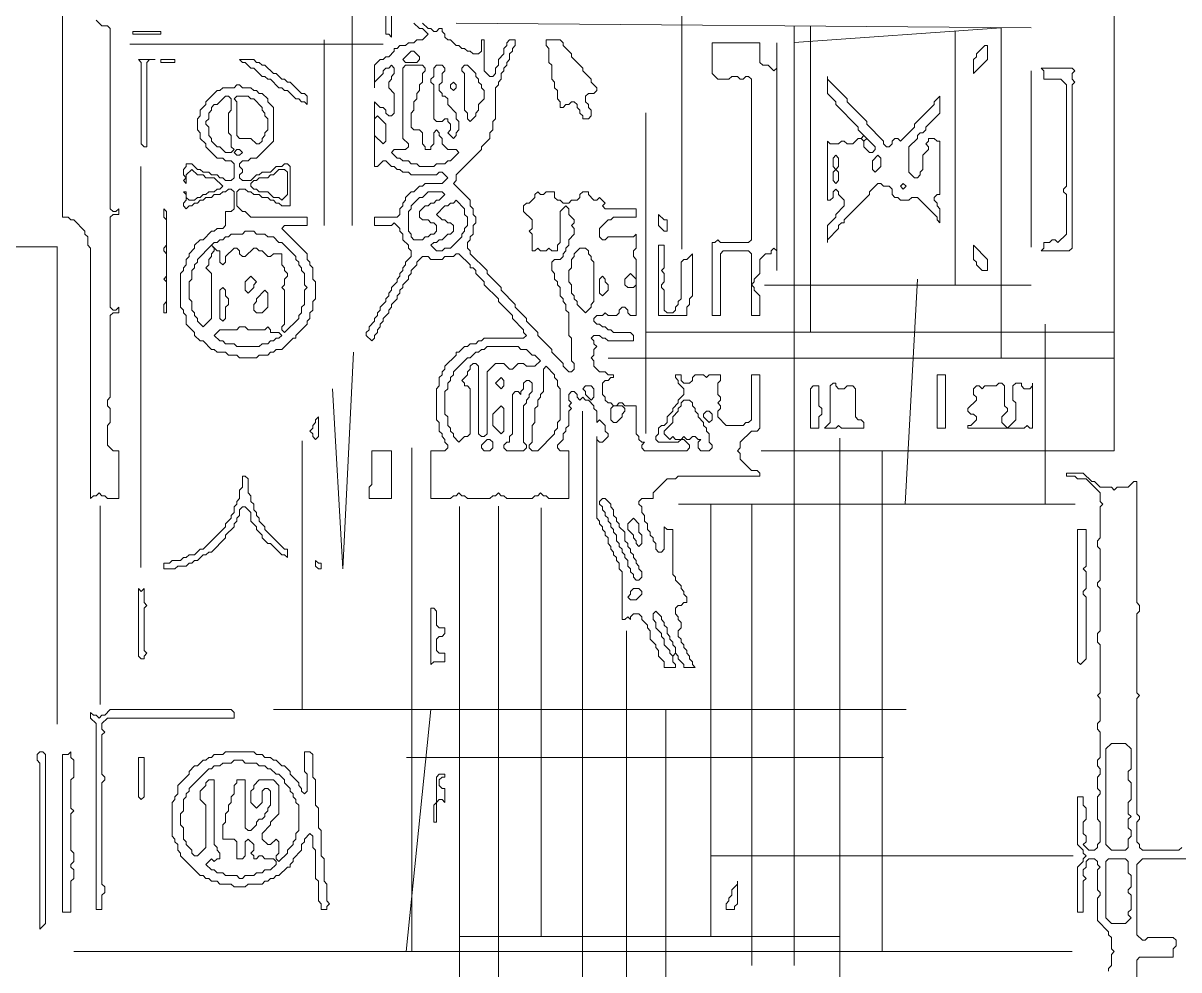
# Model space of a CAD drawing. Header units: millimetres. Extents: x 4 to 412, y 4 to 290.
# Drawn here: x 279.54 to 315.53, y 154.61 to 184.08 of the extents above; entities that cross this region are included whole.
import ezdxf

# ---------------------------------------------------------------- set-up
doc = ezdxf.new("R2010")
doc.units = ezdxf.units.MM
for name, color, linetype, lineweight in [('TRACE_CURVE', 6, 'Continuous', 0), ('TRACE_STRAIGHT', 5, 'Continuous', 0), ('TRACE_TEXT_SYMBOL', 6, 'Continuous', 0)]:
    doc.layers.add(name, color=color, linetype=linetype, lineweight=lineweight)

msp = doc.modelspace()

# ---------------------------------------------------------------- linework, layer by layer
at = {"layer": 'TRACE_CURVE', "color": 6}
for points in [[(280.763, 186.446), (280.763, 178.039), (280.938, 178.039), (281.026, 177.951), (281.114, 177.951), (281.464, 177.601), (281.464, 177.513), (281.551, 177.426), (281.551, 177.163)], [(290.834, 184.607), (290.834, 183.731), (290.922, 183.731), (291.009, 183.643), (291.009, 184.344)], [(281.551, 177.163), (281.639, 177.075), (281.639, 169.281), (281.727, 169.369), (281.814, 169.369), (281.902, 169.456), (281.989, 169.369), (282.077, 169.369), (282.164, 169.281), (282.515, 169.281), (282.515, 170.77), (282.34, 170.77), (282.164, 170.945), (282.164, 171.558), (282.252, 171.646), (282.252, 172.084), (282.164, 172.171), (282.164, 172.346), (282.252, 172.434), (282.252, 174.973), (282.34, 175.061), (282.515, 175.061), (282.515, 175.236), (282.427, 175.149), (282.34, 175.149), (282.252, 175.236), (282.252, 178.039), (282.34, 178.126), (282.515, 178.126), (282.515, 178.301), (282.427, 178.214), (282.34, 178.214), (282.252, 178.301), (282.252, 183.906), (282.164, 183.994), (281.989, 183.994), (281.814, 184.169)], [(291.71, 184.081), (291.885, 183.906), (291.973, 183.906), (292.148, 183.731), (291.973, 183.556), (291.798, 183.556), (291.71, 183.468), (291.535, 183.468), (291.447, 183.381), (291.272, 183.381), (291.185, 183.293), (291.097, 183.293), (291.097, 183.205), (290.922, 183.03), (290.834, 183.03), (290.747, 182.943), (290.659, 182.943), (290.484, 182.768), (290.484, 182.067), (290.484, 182.242), (290.747, 182.505), (290.747, 182.592), (290.834, 182.68), (290.922, 182.68), (291.009, 182.768), (291.097, 182.68), (291.097, 182.505), (291.009, 182.417), (291.009, 182.33)], [(293.549, 178.301), (293.462, 178.389), (293.462, 178.564), (292.936, 179.089), (293.024, 179.177), (293.024, 179.352), (293.812, 180.14), (293.812, 180.228), (294.075, 180.491), (294.075, 180.666), (294.162, 180.753), (294.162, 181.016), (294.25, 181.104), (294.25, 182.067), (294.337, 182.155), (294.337, 182.242), (294.425, 182.33), (294.425, 182.505), (294.512, 182.592), (294.512, 182.68), (294.6, 182.768), (294.6, 182.855), (294.688, 182.943), (294.688, 183.118), (294.775, 183.205), (294.775, 183.293), (294.863, 183.381), (294.863, 183.556), (294.688, 183.556), (294.6, 183.468), (294.6, 183.381), (294.512, 183.293), (294.512, 183.118), (294.337, 182.943), (294.337, 182.768), (294.25, 182.68), (294.25, 182.505), (294.162, 182.417), (294.075, 182.417), (293.899, 182.592), (293.899, 183.556), (293.812, 183.556), (293.812, 183.205), (293.724, 183.118), (293.549, 183.118), (293.462, 183.205), (293.374, 183.205), (293.286, 183.293), (293.199, 183.293), (293.111, 183.381), (293.024, 183.381), (292.849, 183.556), (292.761, 183.556), (292.673, 183.643), (292.673, 183.731), (292.586, 183.818), (292.586, 183.906), (292.498, 183.906), (292.411, 183.818), (292.323, 183.818), (292.236, 183.906), (292.148, 183.906), (291.973, 184.081)], [(291.009, 182.33), (290.922, 182.242), (290.922, 182.067), (291.097, 181.892), (291.097, 181.279), (291.009, 181.191), (290.922, 181.191), (290.834, 181.279), (290.834, 181.366), (290.747, 181.454), (290.659, 181.454), (290.484, 181.629), (290.484, 179.615), (290.572, 179.615), (290.747, 179.79), (290.834, 179.79), (291.009, 179.615), (291.097, 179.615), (291.185, 179.527), (291.272, 179.527), (291.36, 179.44), (291.535, 179.44), (291.622, 179.352), (292.411, 179.352), (292.498, 179.44), (292.586, 179.44), (292.761, 179.265), (292.586, 179.089), (292.06, 179.089), (291.973, 179.002), (291.885, 179.002), (291.71, 178.827), (291.622, 178.827), (291.447, 178.652), (291.447, 178.564), (291.36, 178.476), (291.36, 178.389), (291.272, 178.301), (291.272, 178.126), (291.185, 178.039), (290.484, 178.039), (290.484, 177.776), (291.009, 177.776), (291.097, 177.863), (291.272, 177.688), (291.272, 177.601), (291.36, 177.513), (291.36, 177.338), (291.535, 177.163), (291.535, 177.075), (291.622, 176.988), (291.622, 176.813), (291.447, 176.637), (291.447, 176.55), (291.36, 176.462), (291.36, 176.375), (291.272, 176.287), (291.272, 176.2), (291.185, 176.112), (291.185, 176.024), (291.009, 175.849), (291.009, 175.762), (290.922, 175.674), (290.922, 175.587)], [(298.278, 175.236), (298.366, 175.149), (298.366, 175.061), (298.453, 174.973), (298.628, 174.973), (298.628, 176.725), (298.541, 176.813), (298.541, 176.988), (298.628, 177.075), (298.628, 177.513), (298.541, 177.426), (297.753, 177.426), (297.665, 177.338), (297.578, 177.338), (297.49, 177.426), (297.49, 177.688), (297.753, 177.951), (297.84, 177.951), (297.928, 178.039), (298.628, 178.039), (298.628, 178.301), (297.665, 178.301), (297.578, 178.389), (297.665, 178.476), (297.49, 178.652), (297.402, 178.564), (297.315, 178.564), (297.14, 178.739), (297.14, 178.827), (296.965, 178.827), (296.877, 178.739), (296.877, 178.652), (296.789, 178.564), (296.614, 178.564), (296.527, 178.476), (296.351, 178.476), (296.264, 178.564), (296.176, 178.564), (296.089, 178.652), (296.089, 178.827), (295.826, 178.827), (295.738, 178.739), (295.651, 178.739), (295.563, 178.827), (295.476, 178.739), (295.476, 178.652), (295.301, 178.476), (295.213, 178.476), (295.125, 178.389), (295.125, 178.214), (295.388, 177.951), (295.388, 177.688), (295.301, 177.601), (295.388, 177.513), (295.388, 176.988), (295.476, 176.988), (295.563, 177.075), (295.651, 176.988), (295.826, 176.988), (295.914, 177.075), (296.001, 176.988), (296.176, 176.988), (296.176, 177.163), (296.264, 177.25)], [(296.264, 177.25), (296.264, 178.214), (296.439, 178.389), (296.527, 178.301), (296.527, 178.126), (296.702, 177.951), (296.702, 177.863), (296.614, 177.776), (296.702, 177.688), (296.702, 177.513), (296.527, 177.338), (296.527, 177.163), (296.439, 177.075), (296.439, 176.988), (296.351, 176.9), (296.351, 176.813), (296.264, 176.725), (296.089, 176.725), (296.001, 176.637), (296.001, 176.375), (296.089, 176.287), (296.089, 176.112), (296.176, 176.024), (296.176, 175.937), (296.264, 175.849), (296.264, 175.587), (296.351, 175.499), (296.351, 175.411), (296.439, 175.324), (296.439, 175.149), (296.527, 175.061), (296.527, 174.36), (296.614, 174.273), (296.614, 173.572), (296.702, 173.485), (296.702, 173.31), (296.614, 173.222), (296.527, 173.222), (296.351, 173.397), (296.351, 173.485), (296.001, 173.835), (296.001, 173.923), (295.563, 174.36), (295.563, 174.448), (295.213, 174.798), (295.213, 174.886), (294.863, 175.236), (294.863, 175.324), (294.425, 175.762), (294.425, 175.849), (293.987, 176.287), (293.987, 176.375), (293.462, 176.9), (293.462, 176.988), (293.374, 177.075), (293.374, 177.25), (293.462, 177.338), (293.462, 177.426), (293.549, 177.513), (293.549, 177.776), (293.637, 177.863), (293.637, 178.039), (293.549, 178.126), (293.549, 178.301)], [(290.922, 175.587), (290.834, 175.499), (290.834, 175.411), (290.659, 175.236), (290.659, 175.149), (290.572, 175.061), (290.572, 174.973), (290.484, 174.886), (290.484, 174.798), (290.309, 174.623), (290.309, 174.536), (290.221, 174.448), (290.221, 174.36), (290.396, 174.185), (290.484, 174.273), (290.484, 174.36), (290.572, 174.448), (290.572, 174.536), (290.659, 174.623), (290.659, 174.711), (290.747, 174.798), (290.747, 174.886), (290.922, 175.061), (290.922, 175.149), (291.009, 175.236), (291.009, 175.324), (291.185, 175.499), (291.185, 175.587), (291.272, 175.674), (291.272, 175.762), (291.36, 175.849), (291.36, 175.937), (291.535, 176.112), (291.535, 176.2), (291.622, 176.287), (291.622, 176.375), (291.798, 176.55), (291.798, 176.637), (291.973, 176.813), (292.148, 176.813), (292.236, 176.725), (292.586, 176.725), (292.673, 176.813), (292.936, 176.813), (293.024, 176.9), (293.111, 176.9), (293.462, 176.55), (293.462, 176.462), (293.549, 176.462), (293.637, 176.375), (293.637, 176.287), (293.899, 176.024), (293.899, 175.937), (294.337, 175.499), (294.337, 175.411), (294.775, 174.973), (294.775, 174.886), (295.125, 174.536), (295.125, 174.448), (295.213, 174.36), (295.125, 174.273), (293.899, 174.273), (293.812, 174.185), (293.724, 174.185)], [(300.205, 170.77), (298.891, 170.77), (298.804, 170.857), (298.804, 170.945), (298.891, 171.033), (298.804, 171.033), (298.716, 171.12), (298.716, 171.208), (298.628, 171.295), (298.628, 172.171), (298.278, 172.171), (298.191, 172.259), (298.103, 172.259), (298.015, 172.171), (297.928, 172.171), (297.84, 172.259), (297.753, 172.259), (297.665, 172.346), (297.665, 172.434), (297.578, 172.521), (297.578, 172.872), (297.665, 172.959), (297.753, 172.959), (297.84, 173.047), (297.928, 173.047), (297.928, 173.134), (297.753, 173.134), (297.665, 173.222), (297.49, 173.222), (297.315, 173.397), (297.315, 173.572), (297.227, 173.66), (297.315, 173.747), (297.315, 173.923), (297.402, 174.01), (297.315, 174.098), (297.315, 174.185), (297.227, 174.273), (297.315, 174.36), (297.49, 174.36), (297.578, 174.273), (297.665, 174.273), (297.753, 174.185), (298.541, 174.185), (298.541, 174.36), (298.453, 174.448), (297.928, 174.448), (297.84, 174.536), (297.753, 174.536), (297.665, 174.623), (297.578, 174.623), (297.49, 174.711), (297.402, 174.711), (297.315, 174.798), (297.315, 174.886), (297.402, 174.973), (297.578, 174.973), (297.665, 175.061), (297.753, 174.973), (298.015, 174.973), (298.103, 175.061), (298.103, 175.149), (298.191, 175.236), (298.278, 175.236)], [(293.724, 174.185), (293.637, 174.098), (293.462, 174.098), (293.374, 174.01), (293.286, 174.01), (293.111, 173.835), (293.024, 173.835), (293.024, 173.747), (292.673, 173.397), (292.673, 173.31), (292.586, 173.222), (292.586, 173.134), (292.498, 173.047), (292.498, 172.784), (292.411, 172.697), (292.411, 171.733), (292.498, 171.646), (292.498, 171.383), (292.586, 171.295), (292.586, 171.208), (292.673, 171.12), (292.673, 171.033), (292.761, 170.945), (292.761, 170.857), (292.673, 170.77), (292.236, 170.77), (292.236, 169.281), (292.849, 169.281), (292.936, 169.369), (293.024, 169.369), (293.111, 169.456), (293.199, 169.369), (293.286, 169.369), (293.374, 169.281), (294.075, 169.281), (294.162, 169.369), (294.25, 169.369), (294.337, 169.456), (294.425, 169.369), (294.512, 169.369), (294.6, 169.281), (295.388, 169.281), (295.476, 169.369), (295.563, 169.369), (295.651, 169.456), (295.738, 169.369), (295.826, 169.369), (295.914, 169.281), (296.527, 169.281), (296.527, 170.77), (296.264, 170.77), (296.176, 170.857), (296.176, 170.945), (296.351, 171.12), (296.351, 171.295), (296.439, 171.383), (296.439, 171.471), (296.527, 171.558), (296.527, 171.996), (296.614, 172.084), (296.527, 172.171), (296.614, 172.259), (296.527, 172.346), (296.527, 172.521)], [(302.482, 170.069), (302.394, 170.157), (302.219, 170.157), (301.869, 170.507), (301.869, 170.682), (301.781, 170.77), (301.869, 170.857), (301.869, 171.033), (302.219, 171.383), (302.394, 171.383), (302.482, 171.471), (302.482, 173.134), (302.219, 173.134), (302.219, 171.733), (302.131, 171.646), (302.044, 171.646), (301.956, 171.558), (301.431, 171.558), (301.168, 171.821), (301.168, 171.996), (301.256, 172.084), (301.256, 172.171), (301.168, 172.259), (301.256, 172.346), (301.256, 172.434), (301.168, 172.521), (301.168, 172.872), (301.256, 172.959), (301.256, 173.134), (300.905, 173.134), (300.818, 173.047), (300.73, 173.134), (300.467, 173.134), (300.38, 173.047), (300.38, 172.959), (300.292, 172.872), (300.117, 172.872), (300.03, 172.959), (300.03, 173.134), (299.854, 173.134), (299.854, 173.047), (299.942, 172.959), (299.942, 172.872), (300.117, 172.697), (300.117, 172.521), (299.942, 172.346), (299.942, 172.259), (299.767, 172.084), (299.767, 171.996), (299.592, 171.821), (299.592, 171.646), (299.504, 171.558), (299.417, 171.558), (299.329, 171.471), (299.329, 171.295), (299.241, 171.208), (299.241, 171.12), (299.329, 171.033), (299.942, 171.033), (300.03, 171.12), (300.117, 171.12), (300.292, 170.945), (300.292, 170.857), (300.205, 170.77)], [(296.527, 172.521), (296.614, 172.609), (296.702, 172.609), (296.789, 172.521), (296.789, 172.434), (296.877, 172.346), (296.965, 172.434), (297.052, 172.346), (297.14, 172.346), (297.315, 172.171), (297.315, 172.084), (297.402, 171.996), (297.402, 171.646), (297.49, 171.733), (297.665, 171.558), (297.665, 171.383), (297.753, 171.295), (297.753, 171.208), (297.578, 171.033), (297.49, 171.033), (297.402, 171.12), (297.402, 171.208), (297.402, 168.668), (297.49, 168.581), (297.49, 168.493), (297.578, 168.405), (297.578, 168.318), (297.665, 168.23), (297.665, 168.143), (297.753, 168.055), (297.753, 167.88), (297.84, 167.792), (297.84, 167.705), (297.928, 167.617), (297.928, 167.53), (298.015, 167.442), (298.015, 167.355), (298.103, 167.267), (298.103, 167.092), (298.191, 167.004), (298.191, 165.515), (298.278, 165.515), (298.366, 165.603), (298.453, 165.515), (298.453, 165.603), (298.541, 165.691), (298.716, 165.691), (298.804, 165.603), (298.804, 165.515), (298.979, 165.34), (298.979, 165.253), (299.066, 165.165), (299.066, 164.902), (299.241, 164.727), (299.241, 164.64), (299.329, 164.552), (299.329, 164.377), (299.504, 164.202), (299.504, 164.027), (299.854, 164.027), (299.854, 164.114), (299.767, 164.202), (299.767, 164.377), (299.854, 164.465)], [(299.854, 164.465), (299.942, 164.377), (299.942, 164.289), (300.117, 164.114), (300.117, 164.027), (300.467, 164.027), (300.38, 164.114), (300.38, 164.202), (300.292, 164.289), (300.292, 164.377), (300.205, 164.465), (300.205, 164.552), (300.117, 164.64), (300.117, 164.727), (300.03, 164.815), (300.03, 164.902), (299.942, 164.99), (299.942, 165.165), (300.03, 165.253), (300.03, 165.428), (299.942, 165.515), (299.942, 165.603), (299.854, 165.691), (299.854, 165.866), (299.942, 165.953), (300.03, 165.953), (300.117, 166.041), (300.205, 166.041), (300.205, 166.216), (300.117, 166.304), (300.117, 166.391), (300.03, 166.479), (300.03, 166.566), (299.854, 166.742), (299.854, 166.829), (299.767, 166.917), (299.767, 168.318), (299.592, 168.318), (299.504, 168.405), (299.504, 167.705), (299.417, 167.617), (299.329, 167.617), (299.241, 167.705), (299.241, 167.88), (299.154, 167.968), (299.154, 168.055), (299.066, 168.143), (299.066, 168.23), (298.979, 168.318), (298.979, 168.493), (298.891, 168.581), (298.891, 168.756), (298.804, 168.843), (298.804, 169.018), (298.716, 169.106), (298.716, 169.194), (298.804, 169.281), (299.154, 169.281), (299.154, 169.456), (299.592, 169.894), (299.854, 169.894), (299.942, 169.982), (302.482, 169.982), (302.482, 170.069)], [(312.027, 170.069), (312.027, 169.982), (312.29, 169.982), (312.378, 169.894), (312.64, 169.894), (313.078, 169.456), (313.078, 169.194), (313.166, 169.106), (313.078, 169.018), (313.078, 168.055), (312.991, 167.968), (312.991, 167.792), (313.078, 167.705), (313.078, 166.742), (312.991, 166.654), (312.991, 166.566), (313.078, 166.479), (313.078, 165.165), (312.991, 165.078), (312.991, 164.815), (313.078, 164.727), (313.078, 163.239), (312.991, 163.151), (313.078, 163.063), (313.078, 162.363), (312.991, 162.275), (312.991, 162.1), (313.078, 162.012), (313.078, 161.224), (312.991, 161.137), (312.991, 160.962), (313.078, 160.874), (313.078, 160.699), (312.991, 160.611), (312.991, 160.261), (313.078, 160.173), (313.078, 160.086), (312.991, 159.998), (312.991, 159.298), (313.078, 159.21), (313.078, 158.597), (312.991, 158.51), (312.991, 158.422), (312.903, 158.334), (312.728, 158.334), (312.553, 158.51), (312.64, 158.597), (312.64, 158.772), (312.553, 158.86), (312.553, 159.21), (312.64, 159.298), (312.64, 159.648), (312.553, 159.736), (312.553, 159.998), (312.378, 159.998), (312.378, 158.51), (312.553, 158.334), (312.553, 158.247), (312.64, 158.159), (312.553, 158.072), (312.553, 157.984), (312.378, 157.809), (312.378, 156.408), (312.553, 156.408)], [(314.304, 163.151), (314.217, 163.239), (314.217, 165.691), (314.304, 165.778), (314.304, 165.953), (314.217, 166.041), (314.217, 169.807), (314.129, 169.807), (313.954, 169.631), (313.604, 169.631), (313.516, 169.544), (313.428, 169.631), (313.078, 169.631), (312.903, 169.807), (312.815, 169.807), (312.553, 170.069), (312.027, 170.069)], [(315.618, 158.422), (315.53, 158.334), (314.392, 158.334), (314.304, 158.422), (314.304, 158.51), (314.217, 158.597), (314.217, 159.21), (314.304, 159.298), (314.304, 159.385), (314.217, 159.473), (314.217, 163.063), (314.304, 163.151)], [(312.553, 156.408), (312.553, 157.371), (312.64, 157.459), (312.553, 157.546), (312.553, 157.721), (312.64, 157.809), (312.64, 157.984), (312.728, 158.072), (312.903, 158.072), (312.991, 157.984), (312.991, 157.896), (313.078, 157.809), (312.991, 157.721), (312.991, 157.108), (313.078, 157.021), (313.078, 156.933), (312.991, 156.846), (312.991, 156.145), (313.341, 155.795), (313.341, 155.707), (313.428, 155.62), (313.428, 155.269), (313.516, 155.182), (313.428, 155.094), (313.428, 154.744), (313.341, 154.656), (313.341, 154.569)], [(314.217, 157.896), (314.392, 158.072), (320.96, 158.072)], [(314.217, 150.803), (314.217, 154.919), (314.304, 155.007), (315.355, 155.007), (315.355, 155.269), (315.443, 155.357), (315.443, 155.532), (315.355, 155.62), (314.567, 155.62), (314.479, 155.532), (314.392, 155.532), (314.217, 155.707), (314.217, 157.896)]]:
    msp.add_lwpolyline(points, dxfattribs=at)
for points in [[(291.622, 183.205), (291.71, 183.205), (291.885, 183.03), (291.885, 182.943), (291.798, 182.855), (291.447, 182.855), (291.36, 182.943)], [(291.36, 182.68), (291.447, 182.768), (291.973, 182.768), (292.06, 182.68), (292.06, 182.592), (291.973, 182.505), (291.973, 182.242), (291.885, 182.155), (291.885, 181.979), (291.798, 181.892), (291.798, 181.717), (291.71, 181.629), (291.71, 181.366), (291.622, 181.279), (291.622, 180.841), (291.71, 180.753), (291.885, 180.753), (291.973, 180.666), (291.973, 180.316), (292.06, 180.228), (292.06, 180.14), (292.236, 180.14), (292.236, 180.228), (292.323, 180.316), (292.323, 180.666), (292.411, 180.753), (292.498, 180.666), (292.498, 180.578), (292.586, 180.491), (292.586, 180.316), (292.761, 180.14), (293.024, 180.14), (293.111, 180.053), (292.849, 179.79), (292.761, 179.79), (292.673, 179.703), (292.411, 179.703), (292.323, 179.615), (291.885, 179.615), (291.798, 179.703), (291.622, 179.703), (291.535, 179.79), (291.36, 179.79), (291.272, 179.878), (291.185, 179.878), (291.009, 180.053), (291.097, 180.14), (291.447, 180.14), (291.535, 180.228), (291.535, 180.316), (291.36, 180.491)], [(292.323, 182.68), (292.411, 182.768), (292.586, 182.768), (292.673, 182.68), (292.673, 182.592), (292.586, 182.505), (292.586, 182.242), (292.498, 182.155), (292.498, 181.979), (292.586, 181.892), (292.586, 181.804), (292.673, 181.804), (292.761, 181.717), (292.761, 181.542), (293.024, 181.279), (293.024, 181.104), (293.111, 181.016), (293.111, 180.753), (293.024, 180.666), (293.024, 180.578), (292.936, 180.491), (292.761, 180.666), (292.849, 180.753), (292.849, 180.929), (292.761, 181.016), (292.761, 181.104), (292.673, 181.104), (292.586, 181.016), (292.411, 181.016), (292.323, 181.104), (292.323, 182.155), (292.236, 182.242), (292.236, 182.33), (292.323, 182.417)], [(293.199, 182.68), (293.286, 182.768), (293.374, 182.768), (293.637, 182.505), (293.637, 182.417), (293.724, 182.33), (293.724, 182.242), (293.812, 182.155), (293.812, 182.067), (293.899, 181.979), (293.899, 181.717), (293.724, 181.542), (293.724, 181.366), (293.637, 181.279), (293.637, 181.191), (293.462, 181.016), (293.374, 181.104), (293.374, 181.279), (293.286, 181.366), (293.286, 182.505), (293.199, 182.592)], [(292.849, 182.155), (292.936, 182.242), (293.024, 182.155), (293.024, 182.067), (292.936, 181.979), (292.849, 182.067)], [(290.484, 181.104), (290.572, 181.191), (290.834, 180.929), (290.834, 180.403), (290.747, 180.316), (290.484, 180.578)], [(292.148, 178.827), (292.586, 178.827), (292.673, 178.739), (292.498, 178.564), (292.411, 178.564), (292.323, 178.476), (292.236, 178.476), (292.148, 178.389), (292.06, 178.389), (291.885, 178.214), (291.885, 178.039), (291.973, 177.951), (292.148, 177.951), (292.236, 177.863), (292.323, 177.863), (292.411, 177.776), (292.411, 177.601), (292.323, 177.513), (292.236, 177.513), (292.148, 177.426), (292.06, 177.426), (291.973, 177.338), (291.71, 177.338), (291.622, 177.426), (291.622, 177.513), (291.535, 177.601), (291.535, 178.214), (291.622, 178.301), (291.622, 178.389), (291.885, 178.652), (291.973, 178.652)], [(292.936, 178.476), (293.024, 178.564), (293.286, 178.301), (293.286, 178.126), (293.374, 178.039), (293.374, 177.776), (293.286, 177.688), (293.286, 177.601), (293.199, 177.513), (293.199, 177.426), (292.849, 177.075), (292.673, 177.075), (292.586, 176.988), (292.411, 176.988), (292.236, 177.163), (292.323, 177.25), (292.411, 177.25), (292.498, 177.338), (292.586, 177.338), (292.761, 177.513), (292.849, 177.513), (292.936, 177.601), (292.936, 177.776), (292.849, 177.863), (292.761, 177.863), (292.673, 177.951), (292.586, 177.951), (292.411, 178.126), (292.673, 178.389), (292.761, 178.389), (292.849, 178.476)], [(296.877, 177.075), (297.052, 177.075), (297.14, 176.988), (297.14, 176.9), (297.227, 176.813), (297.227, 176.725), (297.315, 176.637), (297.315, 175.411), (297.227, 175.324), (297.227, 175.236), (297.052, 175.061), (296.789, 175.324), (296.789, 175.411), (296.702, 175.499), (296.702, 175.587), (296.614, 175.674), (296.614, 175.937), (296.527, 176.024), (296.527, 176.375), (296.614, 176.462), (296.614, 176.725), (296.702, 176.813), (296.702, 176.9)], [(297.49, 176.112), (297.578, 176.2), (297.665, 176.112), (297.665, 176.024), (297.753, 175.937), (297.753, 175.762), (297.578, 175.587), (297.49, 175.674)], [(298.453, 176.287), (298.628, 176.112), (298.628, 175.937), (298.541, 175.849), (298.366, 175.849), (298.278, 175.937), (298.278, 176.112)], [(293.899, 173.923), (293.987, 174.01), (294.95, 174.01), (295.038, 173.923), (295.213, 173.923), (295.388, 173.747), (295.476, 173.747), (295.651, 173.572), (295.476, 173.397), (295.213, 173.397), (295.125, 173.485), (294.95, 173.485), (294.775, 173.31), (294.688, 173.31), (294.512, 173.485), (294.25, 173.485), (293.987, 173.222), (293.987, 171.295), (293.899, 171.208), (293.812, 171.208), (293.724, 171.295), (293.724, 173.397), (293.637, 173.485), (293.549, 173.485), (293.462, 173.397), (293.462, 173.31), (293.374, 173.222), (293.374, 173.134), (293.199, 172.959), (293.286, 172.872), (293.286, 172.784), (293.374, 172.784), (293.462, 172.697), (293.462, 171.295), (293.374, 171.208), (293.286, 171.208), (293.111, 171.033), (292.936, 171.208), (292.936, 171.295), (292.849, 171.383), (292.849, 171.471), (292.761, 171.558), (292.761, 171.821), (292.673, 171.908), (292.673, 172.609), (292.761, 172.697), (292.761, 172.872), (292.849, 172.959), (292.849, 173.047), (292.936, 173.134), (292.936, 173.222), (293.374, 173.66), (293.462, 173.66), (293.637, 173.835), (293.724, 173.835), (293.812, 173.923)], [(295.738, 173.31), (295.826, 173.397), (296.089, 173.134), (296.089, 173.047), (296.176, 172.959), (296.176, 172.784), (296.264, 172.697), (296.264, 171.733), (296.176, 171.646), (296.176, 171.471), (296.089, 171.383), (296.089, 171.295), (295.563, 170.77), (295.388, 170.77), (295.301, 170.857), (295.301, 170.945), (295.388, 171.033), (295.388, 171.558), (295.476, 171.646), (295.476, 172.084), (295.563, 172.171), (295.563, 172.346), (295.651, 172.434), (295.651, 172.521), (295.738, 172.609)], [(294.425, 173.047), (294.512, 172.959), (294.512, 172.784), (294.425, 172.697), (294.25, 172.872)], [(295.125, 172.872), (295.213, 172.959), (295.301, 172.959), (295.388, 172.872), (295.388, 172.609), (295.301, 172.521), (295.301, 172.434), (295.213, 172.346), (295.213, 172.259), (295.125, 172.171), (295.125, 171.033), (295.213, 170.945), (295.213, 170.857), (295.125, 170.77), (294.6, 170.77), (294.512, 170.857), (294.512, 170.945), (294.6, 171.033), (294.688, 171.033), (294.688, 171.208), (294.775, 171.295), (294.775, 172.521), (294.863, 172.609), (294.95, 172.609), (295.038, 172.521), (295.038, 172.609), (295.125, 172.697)], [(296.965, 172.697), (297.052, 172.784), (297.227, 172.784), (297.315, 172.697), (297.315, 172.434), (297.227, 172.346), (297.052, 172.521), (297.052, 172.609)], [(294.425, 172.171), (294.512, 172.084), (294.512, 171.383), (294.425, 171.295), (294.162, 171.558), (294.162, 171.908)], [(297.84, 172.084), (297.928, 172.171), (298.191, 172.171), (298.278, 172.084), (298.278, 171.996), (298.191, 171.908), (298.191, 171.821), (298.015, 171.646), (297.928, 171.646), (297.84, 171.733)], [(300.03, 172.259), (300.117, 172.346), (300.292, 172.346), (300.38, 172.259), (300.38, 172.171), (300.467, 172.084), (300.467, 171.996), (300.555, 171.908), (300.555, 171.821), (300.73, 171.646), (300.73, 171.558), (300.818, 171.471), (300.818, 171.383), (300.905, 171.295), (300.905, 171.033), (300.993, 170.945), (300.993, 170.857), (300.905, 170.77), (300.643, 170.77), (300.555, 170.857), (300.555, 171.033), (300.643, 171.12), (300.555, 171.12), (300.467, 171.208), (300.38, 171.208), (300.292, 171.12), (300.205, 171.12), (300.117, 171.208), (300.03, 171.12), (299.854, 171.12), (299.767, 171.208), (299.679, 171.12), (299.504, 171.295), (299.504, 171.383), (299.767, 171.646), (299.767, 171.821), (299.942, 171.996), (299.942, 172.084), (300.03, 172.171)], [(300.73, 171.908), (300.818, 171.996), (300.905, 171.996), (300.993, 171.908), (300.993, 171.733), (300.905, 171.646), (300.73, 171.821)], [(293.987, 171.12), (294.075, 171.12), (294.162, 171.033), (294.162, 170.857), (294.075, 170.77), (293.899, 170.77), (293.812, 170.857), (293.812, 170.945)], [(297.49, 169.194), (297.578, 169.281), (297.665, 169.281), (297.84, 169.106), (297.84, 169.018), (297.928, 168.931), (297.928, 168.756), (298.015, 168.668), (298.015, 168.581), (298.103, 168.493), (298.103, 168.405), (298.278, 168.23), (298.278, 167.968), (298.366, 167.88), (298.366, 167.792), (298.453, 167.705), (298.453, 167.617), (298.541, 167.53), (298.541, 167.442), (298.628, 167.355), (298.628, 167.267), (298.716, 167.179), (298.716, 167.092), (298.804, 167.004), (298.804, 166.829), (298.716, 166.742), (298.628, 166.742), (298.541, 166.829), (298.541, 166.917), (298.453, 167.004), (298.453, 167.092), (298.366, 167.179), (298.366, 167.355), (298.278, 167.442), (298.278, 167.53), (298.191, 167.617), (298.191, 167.705), (298.103, 167.792), (298.103, 167.88), (298.015, 167.968), (298.015, 168.143), (297.928, 168.23), (297.928, 168.318), (297.84, 168.405), (297.84, 168.493), (297.753, 168.581), (297.753, 168.668), (297.665, 168.756), (297.665, 168.843), (297.578, 168.931), (297.578, 169.018), (297.49, 169.106)], [(298.541, 168.668), (298.716, 168.493), (298.716, 168.23), (298.804, 168.143), (298.804, 167.88), (298.716, 167.792), (298.628, 167.88), (298.628, 167.968), (298.541, 168.055), (298.541, 168.143), (298.366, 168.318), (298.366, 168.493)], [(298.453, 166.391), (298.541, 166.479), (298.716, 166.479), (298.804, 166.391), (298.804, 166.304), (298.628, 166.128), (298.453, 166.128), (298.366, 166.216), (298.453, 166.304)], [(299.154, 165.691), (299.241, 165.778), (299.417, 165.603), (299.417, 165.515), (299.504, 165.428), (299.504, 165.34), (299.592, 165.253), (299.592, 165.078), (299.679, 164.99), (299.679, 164.902), (299.767, 164.815), (299.767, 164.727), (299.854, 164.64), (299.854, 164.465), (299.767, 164.377), (299.679, 164.465), (299.679, 164.552), (299.504, 164.727), (299.504, 164.902), (299.417, 164.99), (299.417, 165.078), (299.241, 165.253), (299.241, 165.428), (299.154, 165.515)], [(313.428, 161.662), (313.866, 161.662), (314.042, 161.487), (314.042, 160.874), (313.954, 160.786), (313.954, 160.524), (314.042, 160.436), (314.042, 159.911), (313.954, 159.823), (313.954, 159.473), (314.042, 159.385), (313.954, 159.298), (313.954, 159.035), (314.042, 158.947), (314.042, 158.772), (313.954, 158.685), (313.954, 158.422), (313.866, 158.334), (313.428, 158.334), (313.253, 158.51), (313.253, 161.487)], [(313.253, 157.984), (313.341, 158.072), (313.866, 158.072), (313.954, 157.984), (313.954, 157.634), (314.042, 157.546), (314.042, 157.196), (313.954, 157.108), (313.954, 157.021), (314.042, 156.933), (314.042, 156.495), (313.954, 156.408), (313.954, 156.32), (314.042, 156.233), (313.866, 156.057), (313.428, 156.057), (313.253, 156.233)]]:
    msp.add_lwpolyline(points, close=True, dxfattribs=at)
at = {"layer": 'TRACE_STRAIGHT', "color": 5}
for p, q in [((300.049, 186.534), (300.049, 177.041)), ((313.516, 186.533), (313.516, 170.77)), ((289.783, 186.276), (289.783, 177.781)), ((293.024, 184.074), (310.929, 183.926)), ((303.547, 183.995), (303.547, 154.745)), ((303.547, 183.476), (309.996, 183.934)), ((304.058, 183.983), (304.058, 174.46)), ((309.996, 183.934), (309.996, 173.646)), ((308.568, 183.832), (308.568, 175.926)), ((282.865, 183.424), (290.747, 183.424)), ((288.908, 183.556), (288.908, 177.776)), ((310.929, 182.596), (310.929, 177.101)), ((298.935, 181.29), (298.935, 171.306)), ((283.208, 179.615), (283.208, 167.135)), ((269.587, 177.118), (280.605, 177.118)), ((280.598, 177.118), (280.598, 162.259)), ((307.007, 169.106), (307.386, 176.112)), ((302.622, 175.926), (310.929, 175.926)), ((311.37, 174.711), (311.37, 169.106)), ((298.935, 174.46), (313.516, 174.46)), ((289.499, 167.092), (289.827, 173.835)), ((297.753, 173.646), (313.516, 173.646)), ((289.17, 172.697), (289.499, 167.092)), ((296.96, 171.996), (296.96, 148.894)), ((288.229, 171.076), (288.229, 162.713)), ((304.973, 171.164), (304.973, 151.678)), ((291.642, 170.858), (291.642, 155.187)), ((302.525, 170.77), (313.516, 170.77)), ((306.291, 170.77), (306.291, 155.187)), ((281.935, 169.051), (281.935, 162.866)), ((293.131, 169.035), (293.131, 152.379)), ((294.343, 169.04), (294.343, 154.131)), ((295.668, 168.989), (295.668, 155.652)), ((299.948, 169.106), (312.296, 169.106)), ((300.952, 169.106), (300.952, 155.652)), ((302.23, 169.106), (302.23, 154.743)), ((298.325, 165.165), (298.325, 153.518)), ((287.331, 162.713), (307.036, 162.713)), ((291.465, 155.187), (292.238, 162.713)), ((299.557, 162.713), (299.557, 150.451)), ((291.472, 161.224), (306.335, 161.224)), ((300.952, 158.157), (312.239, 158.157)), ((293.131, 155.652), (304.973, 155.652)), ((281.114, 155.187), (312.202, 155.187))]:
    msp.add_line(p, q, dxfattribs=at)
at = {"layer": 'TRACE_TEXT_SYMBOL', "color": 6}
for points in [[(282.953, 183.818), (283.828, 183.818), (283.828, 183.731), (282.953, 183.731)], [(295.826, 183.556), (295.826, 183.381), (295.914, 183.293), (295.914, 182.855), (296.001, 182.768), (296.001, 182.33), (296.089, 182.242), (296.089, 182.067), (296.176, 181.979), (296.176, 181.717), (296.264, 181.629), (296.264, 181.454), (296.351, 181.454), (296.439, 181.542), (296.527, 181.542), (296.614, 181.629), (296.702, 181.629), (296.789, 181.542), (296.789, 181.454), (296.877, 181.366), (296.877, 181.279), (296.965, 181.191), (296.965, 181.104), (297.14, 181.104), (297.227, 181.191), (297.227, 181.366), (297.14, 181.454), (297.14, 181.542), (297.052, 181.629), (297.052, 181.804), (297.14, 181.892), (297.315, 181.892), (297.402, 181.979), (297.402, 182.067), (297.227, 182.242), (297.227, 182.33), (296.965, 182.592), (296.965, 182.68), (296.614, 183.03), (296.614, 183.118), (296.351, 183.381), (296.351, 183.468), (296.264, 183.556)], [(300.993, 183.468), (300.993, 182.505), (301.168, 182.33), (301.518, 182.33), (301.606, 182.417), (301.781, 182.417), (301.869, 182.33), (301.956, 182.33), (302.044, 182.417), (302.131, 182.417), (302.219, 182.33), (302.219, 177.338), (302.131, 177.25), (301.256, 177.25), (301.168, 177.338), (301.081, 177.25), (300.993, 177.25), (300.993, 174.973), (301.256, 174.973), (301.256, 176.9), (301.343, 176.988), (302.131, 176.988), (302.219, 176.9), (302.219, 174.973), (302.482, 174.973), (302.482, 175.587), (302.307, 175.762), (302.307, 175.849), (302.219, 175.937), (302.307, 176.024), (302.307, 176.112), (302.482, 176.287), (302.482, 176.725), (302.657, 176.9), (302.832, 176.9), (302.832, 176.988), (302.92, 177.075), (303.007, 176.988), (303.007, 176.375), (303.007, 183.468), (303.007, 182.68), (302.92, 182.592), (302.744, 182.768), (302.569, 182.768), (302.482, 182.855), (302.482, 183.468)], [(309.488, 183.381), (309.225, 183.118), (309.225, 183.03), (309.137, 182.943), (309.137, 182.505), (309.575, 182.943), (309.575, 183.381)], [(283.128, 182.943), (283.215, 182.855), (283.215, 180.316), (283.303, 180.228), (283.39, 180.228), (283.39, 182.855), (283.478, 182.943), (283.653, 182.943)], [(283.828, 182.943), (284.266, 182.943), (284.266, 182.855), (283.828, 182.855)], [(286.28, 182.943), (286.368, 182.855), (286.456, 182.855), (286.631, 182.68), (286.718, 182.68), (286.981, 182.417), (287.069, 182.417), (287.156, 182.33), (287.244, 182.33), (287.506, 182.067), (287.594, 182.067), (287.682, 181.979), (287.769, 181.979), (288.032, 181.717), (288.12, 181.717), (288.207, 181.629), (288.295, 181.629), (288.382, 181.542), (288.382, 181.804), (288.295, 181.892), (288.207, 181.892), (287.857, 182.242), (287.769, 182.242), (287.682, 182.33), (287.594, 182.33), (287.419, 182.505), (287.331, 182.505), (287.069, 182.768), (286.981, 182.768), (286.893, 182.855), (286.806, 182.855), (286.718, 182.943)], [(311.239, 182.68), (311.327, 182.592), (311.327, 182.33), (311.852, 182.33), (312.027, 182.155), (312.027, 179.002), (311.94, 178.914), (311.94, 178.827), (312.027, 178.739), (312.027, 177.513), (311.765, 177.25), (311.677, 177.338), (311.589, 177.338), (311.502, 177.25), (311.327, 177.25), (311.327, 177.075), (311.239, 176.988), (312.115, 176.988), (312.202, 177.075), (312.202, 182.155), (312.29, 182.242), (312.202, 182.33), (312.202, 182.505), (312.29, 182.592), (312.202, 182.68)], [(285.843, 181.804), (285.93, 181.804), (286.018, 181.717), (286.018, 181.366), (285.93, 181.279), (285.93, 180.666), (286.018, 180.578), (286.018, 180.228), (286.105, 180.14), (286.018, 180.053), (285.843, 180.053), (285.667, 180.228), (285.58, 180.228), (285.405, 180.403), (285.405, 180.491), (285.317, 180.578), (285.317, 180.841), (285.23, 180.929), (285.23, 181.016), (285.317, 181.104), (285.317, 181.279), (285.405, 181.366), (285.405, 181.454), (285.492, 181.542), (285.58, 181.542)], [(286.105, 181.717), (286.193, 181.804), (286.543, 181.804), (286.631, 181.717), (286.718, 181.717), (286.981, 181.454), (286.981, 181.366), (287.069, 181.279), (287.069, 181.191), (287.156, 181.104), (287.156, 180.753), (287.069, 180.666), (287.069, 180.578), (286.981, 180.491), (286.981, 180.403), (286.893, 180.316), (286.806, 180.316), (286.631, 180.491), (286.28, 180.491), (286.193, 180.578), (286.193, 181.629)], [(305.634, 180.491), (305.722, 180.578), (305.81, 180.491), (305.722, 180.403)], [(305.722, 180.403), (305.81, 180.491), (306.072, 180.228), (306.072, 180.14), (305.985, 180.053), (305.897, 180.053), (305.722, 180.228)], [(286.105, 180.053), (286.193, 180.14), (286.28, 180.14), (286.368, 180.053), (286.28, 179.965), (286.193, 179.965)], [(304.759, 179.878), (304.846, 179.965), (304.934, 179.878), (304.934, 179.615), (304.846, 179.527), (304.759, 179.615)], [(306.16, 179.965), (306.247, 179.878), (306.247, 179.615), (306.072, 179.44), (305.985, 179.527), (305.985, 179.79)], [(287.506, 179.527), (287.682, 179.527), (287.769, 179.44), (287.769, 178.739), (287.594, 178.564), (287.506, 178.652), (287.331, 178.652), (287.156, 178.827), (286.893, 178.827), (286.806, 178.914), (286.718, 178.914), (286.631, 179.002), (286.631, 179.089), (286.718, 179.177), (286.806, 179.177), (286.893, 179.265), (287.156, 179.265), (287.244, 179.352), (287.331, 179.352)], [(304.759, 179.44), (304.846, 179.527), (304.934, 179.44), (304.934, 179.177), (304.846, 179.089), (304.759, 179.177)], [(306.86, 179.002), (306.948, 179.089), (307.036, 179.002), (306.948, 178.914)], [(283.916, 178.301), (283.916, 178.039), (284.004, 177.951), (284.004, 177.163), (283.916, 177.075), (283.916, 176.988), (284.004, 176.9), (284.004, 176.2), (283.916, 176.112), (284.004, 176.024), (284.004, 175.411), (283.916, 175.324), (283.916, 175.061), (284.004, 175.061), (284.004, 178.214)], [(299.329, 178.126), (299.329, 177.776), (299.504, 177.601), (299.592, 177.601), (299.592, 177.951), (299.504, 177.951)], [(285.405, 177.163), (285.492, 177.075), (285.492, 176.988), (285.405, 176.9), (285.405, 176.813), (285.317, 176.725), (285.317, 176.55), (285.23, 176.462), (285.405, 176.287), (285.405, 174.886), (285.142, 174.623), (284.967, 174.798), (284.967, 174.886), (284.879, 174.973), (284.879, 175.061), (284.792, 175.149), (284.792, 175.411), (284.704, 175.499), (284.704, 176.024), (284.792, 176.112), (284.792, 176.375), (284.879, 176.462), (284.879, 176.55), (284.967, 176.637), (284.967, 176.725)], [(299.329, 177.163), (299.329, 174.973), (300.205, 174.973), (300.205, 175.236), (300.292, 175.324), (300.292, 175.499), (300.38, 175.587), (300.38, 176.9), (300.205, 176.725), (300.117, 176.725), (300.03, 176.637), (300.03, 175.499), (299.942, 175.411), (299.942, 175.324), (299.854, 175.236), (299.854, 175.149), (299.767, 175.061), (299.592, 175.061), (299.504, 175.149), (299.504, 175.762), (299.417, 175.849), (299.417, 175.937), (299.504, 176.024), (299.504, 176.287), (299.417, 176.375), (299.504, 176.462), (299.504, 177.163)], [(309.137, 177.163), (309.137, 176.725), (309.225, 176.637), (309.225, 176.55), (309.4, 176.375), (309.575, 176.375), (309.575, 176.725)], [(286.631, 176.2), (286.806, 176.024), (286.718, 175.937), (286.718, 175.849), (286.543, 175.674), (286.456, 175.762), (286.456, 176.024)], [(285.667, 175.762), (285.755, 175.849), (285.843, 175.762), (285.843, 175.587), (285.93, 175.499), (285.93, 175.324), (285.843, 175.236), (285.843, 174.886), (285.755, 174.798), (285.667, 174.886)], [(287.069, 175.762), (287.156, 175.674), (287.156, 175.236), (286.981, 175.061), (286.806, 175.061), (286.718, 175.149), (286.718, 175.324), (286.806, 175.411), (286.806, 175.499)], [(286.193, 174.536), (286.28, 174.623), (286.456, 174.623), (286.543, 174.536), (287.069, 174.536), (287.156, 174.623), (287.244, 174.536), (287.244, 174.448), (287.506, 174.448), (287.594, 174.36), (287.506, 174.273), (287.419, 174.273), (287.331, 174.185), (287.244, 174.185), (287.156, 174.098), (286.981, 174.098), (286.893, 174.01), (286.193, 174.01), (286.105, 174.098), (285.843, 174.098), (285.755, 174.185), (285.667, 174.185), (285.492, 174.36), (285.667, 174.536)], [(307.999, 173.134), (307.999, 171.471), (308.262, 171.471), (308.262, 173.134)], [(304.146, 172.784), (304.058, 172.697), (304.058, 171.471), (304.321, 171.471), (304.321, 171.821), (304.408, 171.908), (304.408, 172.084), (304.321, 172.171), (304.321, 172.784)], [(304.759, 172.872), (304.671, 172.784), (304.671, 171.646), (304.496, 171.471), (304.846, 171.471), (304.934, 171.558), (305.021, 171.471), (305.722, 171.471), (305.722, 171.646), (305.634, 171.733), (305.547, 171.733), (305.459, 171.821), (305.459, 172.697), (305.372, 172.784), (305.196, 172.784), (305.109, 172.697), (304.934, 172.697), (304.846, 172.784), (304.846, 172.872)], [(309.926, 172.872), (309.838, 172.784), (309.488, 172.784), (309.4, 172.697), (309.312, 172.784), (309.225, 172.784), (309.137, 172.697), (309.137, 172.521), (309.225, 172.434), (309.225, 172.346), (308.962, 172.084), (308.962, 171.996), (309.05, 171.908), (309.137, 171.908), (309.225, 171.821), (309.225, 171.733), (309.05, 171.558), (308.962, 171.558), (308.962, 171.471), (310.714, 171.471), (310.801, 171.558), (310.889, 171.471), (310.976, 171.471), (310.976, 172.872), (310.976, 172.784), (310.889, 172.697), (310.714, 172.697), (310.626, 172.784), (310.626, 172.872), (310.451, 172.872), (310.363, 172.784), (310.363, 172.346), (310.451, 172.259), (310.451, 171.733), (310.188, 171.471), (310.013, 171.646), (310.013, 171.821), (310.188, 171.996), (310.188, 172.084), (310.101, 172.171), (310.101, 172.784), (310.013, 172.872)], [(288.733, 171.821), (288.645, 171.733), (288.645, 171.646), (288.557, 171.558), (288.557, 171.471), (288.47, 171.383), (288.557, 171.295), (288.557, 171.208), (288.645, 171.12), (288.733, 171.208)], [(290.396, 170.77), (290.396, 169.719), (290.309, 169.631), (290.309, 169.281), (291.009, 169.281), (291.009, 170.77)], [(312.378, 168.318), (312.378, 164.202), (312.465, 164.114), (312.64, 164.289), (312.64, 166.216), (312.553, 166.304), (312.553, 166.391), (312.64, 166.479), (312.64, 167.004), (312.553, 167.092), (312.64, 167.179), (312.64, 168.318)], [(288.645, 167.355), (288.645, 167.179), (288.733, 167.092), (288.82, 167.092), (288.82, 167.267), (288.733, 167.267)], [(283.128, 166.479), (283.128, 164.377), (283.215, 164.289), (283.303, 164.289), (283.303, 164.377), (283.39, 164.465), (283.303, 164.552), (283.303, 165.866), (283.39, 165.953), (283.303, 166.041), (283.303, 166.479), (283.215, 166.391)], [(292.236, 165.866), (292.236, 164.114), (292.323, 164.202), (292.673, 164.202), (292.673, 164.465), (292.498, 164.465), (292.411, 164.552), (292.411, 164.902), (292.498, 164.99), (292.586, 164.99), (292.673, 165.078), (292.673, 165.253), (292.498, 165.253), (292.411, 165.34), (292.411, 165.778), (292.323, 165.866)], [(282.252, 162.713), (282.077, 162.538), (281.989, 162.538), (281.902, 162.45), (281.814, 162.538), (281.727, 162.538), (281.639, 162.626), (281.639, 162.45), (281.814, 162.275), (281.814, 156.495), (281.989, 156.495), (281.989, 156.933), (282.077, 157.021), (282.077, 157.196), (281.989, 157.283), (281.989, 160.436), (282.077, 160.524), (282.077, 160.611), (281.989, 160.699), (281.989, 161.925), (282.077, 162.012), (281.989, 162.1), (281.989, 162.275), (282.164, 162.45), (286.105, 162.45), (286.105, 162.626), (286.018, 162.713)], [(280.063, 161.399), (279.975, 161.312), (279.975, 161.137), (280.063, 161.049), (280.063, 155.882), (280.238, 156.057), (280.238, 161.312), (280.15, 161.399)], [(281.026, 161.399), (280.938, 161.312), (280.763, 161.312), (280.763, 156.408), (281.026, 156.408), (281.026, 157.371), (281.114, 157.459), (281.114, 157.721), (281.026, 157.809), (281.026, 157.896), (281.114, 157.984), (281.114, 158.247), (281.026, 158.334), (281.026, 159.473), (281.114, 159.56), (281.026, 159.648), (281.026, 160.524), (281.114, 160.611), (281.114, 161.137), (281.026, 161.224)], [(283.128, 161.224), (283.128, 159.998), (283.215, 159.911), (283.303, 159.998), (283.303, 161.224)], [(292.498, 160.699), (292.411, 160.611), (292.411, 159.823), (292.323, 159.736), (292.323, 159.21), (292.411, 159.21), (292.411, 159.823), (292.498, 159.911), (292.586, 159.911), (292.673, 159.823), (292.673, 160.261), (292.586, 160.261), (292.498, 160.349), (292.498, 160.524), (292.586, 160.611), (292.673, 160.611), (292.673, 160.699)], [(301.781, 157.371), (301.781, 157.283), (301.606, 157.108), (301.606, 156.933), (301.518, 156.846), (301.518, 156.758), (301.431, 156.67), (301.431, 156.495), (301.694, 156.495), (301.694, 156.583), (301.781, 156.67)]]:
    msp.add_lwpolyline(points, close=True, dxfattribs=at)
for points in [[(286.193, 182.155), (286.105, 182.067), (285.755, 182.067), (285.667, 181.979), (285.58, 181.979), (285.23, 181.629), (285.23, 181.542), (285.054, 181.366), (285.054, 181.191), (284.967, 181.104), (284.967, 180.753), (285.054, 180.666), (285.054, 180.491), (285.23, 180.316), (285.23, 180.228), (285.58, 179.878), (285.755, 179.878), (285.843, 179.79), (286.018, 179.79), (286.105, 179.703), (286.105, 179.265), (286.018, 179.177), (285.843, 179.177), (285.755, 179.265), (285.667, 179.265), (285.58, 179.352), (285.405, 179.352), (285.317, 179.44), (285.142, 179.44), (285.054, 179.527), (284.967, 179.527), (284.792, 179.703), (284.617, 179.703), (284.617, 179.615), (284.529, 179.527), (284.529, 179.352), (284.617, 179.265), (284.529, 179.177), (284.617, 179.089), (284.617, 179.352), (284.792, 179.527), (284.967, 179.352), (285.142, 179.352), (285.23, 179.265), (285.492, 179.265), (285.755, 179.002), (285.667, 178.914), (285.58, 178.914), (285.492, 178.827), (285.317, 178.827), (285.23, 178.739), (285.142, 178.739), (285.054, 178.652), (284.967, 178.652), (284.879, 178.564), (284.704, 178.564), (284.617, 178.652), (284.617, 178.827), (284.529, 178.827), (284.617, 178.739), (284.617, 178.564), (284.529, 178.476), (284.529, 178.389), (284.617, 178.301)], [(286.718, 181.979), (286.631, 182.067), (286.368, 182.067), (286.28, 182.155), (286.193, 182.155)], [(304.583, 182.417), (304.583, 181.892), (304.846, 181.629), (304.846, 181.542), (305.547, 180.841), (305.547, 180.753), (305.722, 180.578), (305.634, 180.491), (305.547, 180.491), (305.372, 180.316), (305.196, 180.316), (305.109, 180.403), (305.021, 180.403), (304.934, 180.316), (304.671, 180.316), (304.583, 180.403), (304.583, 178.564), (304.671, 178.564), (304.759, 178.652), (304.759, 178.827), (304.846, 178.914), (304.934, 178.827), (304.934, 178.739), (305.109, 178.564), (305.109, 178.389), (304.846, 178.126), (304.846, 178.039), (304.583, 177.776), (304.583, 177.25), (304.583, 177.338), (304.934, 177.688), (304.934, 177.776), (305.021, 177.863), (305.109, 177.863), (305.109, 177.951), (305.897, 178.739), (305.897, 178.827), (306.16, 179.089), (306.247, 179.089), (306.335, 179.002), (306.51, 179.002), (306.598, 178.914), (306.598, 178.739), (306.685, 178.652), (306.773, 178.652), (306.86, 178.564), (307.123, 178.564), (307.211, 178.652), (307.386, 178.652), (307.999, 178.039), (307.999, 177.951), (308.086, 177.863), (308.086, 178.301), (307.999, 178.389), (307.999, 178.476), (307.911, 178.564), (307.911, 178.652), (307.999, 178.739), (308.086, 178.739), (308.086, 180.403), (307.999, 180.403), (307.911, 180.491), (307.736, 180.491), (307.736, 180.403)], [(307.736, 180.403), (307.649, 180.316), (307.736, 180.228), (307.736, 180.14), (307.561, 179.965), (307.561, 179.527), (307.473, 179.44), (307.473, 179.352), (307.386, 179.265), (307.298, 179.265), (307.123, 179.44), (307.123, 180.228), (307.386, 180.491), (307.386, 180.578), (307.473, 180.666), (307.561, 180.666), (307.649, 180.753), (307.649, 180.841), (308.086, 181.279), (308.086, 181.804), (307.911, 181.629), (307.911, 181.542), (307.298, 180.929), (307.298, 180.841), (306.86, 180.403), (306.773, 180.491), (306.685, 180.491), (306.598, 180.403), (306.598, 180.316), (306.51, 180.228), (306.423, 180.228), (306.335, 180.316), (306.335, 180.403), (305.81, 180.929), (305.81, 181.016), (305.196, 181.629), (305.196, 181.717), (304.583, 182.33), (304.583, 182.417)], [(288.47, 174.886), (288.47, 175.061), (288.557, 175.149), (288.557, 175.411), (288.645, 175.499), (288.645, 176.024), (288.557, 176.112), (288.557, 176.462), (288.47, 176.55), (288.47, 176.637), (288.382, 176.725), (288.382, 176.9), (287.594, 177.688), (287.682, 177.776), (288.382, 177.776), (288.382, 178.039), (286.631, 178.039), (286.456, 178.214), (286.368, 178.214), (286.193, 178.389), (286.193, 178.827), (286.28, 178.914), (286.456, 178.914), (286.543, 178.827), (286.631, 178.827), (286.718, 178.739), (286.893, 178.739), (286.981, 178.652), (287.156, 178.652), (287.244, 178.564), (287.331, 178.564), (287.419, 178.476), (287.506, 178.476), (287.594, 178.389), (287.857, 178.389), (287.857, 179.615), (287.769, 179.703), (287.682, 179.703), (287.594, 179.615), (287.419, 179.615), (287.244, 179.44), (286.981, 179.44), (286.893, 179.352), (286.806, 179.352), (286.631, 179.177), (286.368, 179.177), (286.28, 179.265), (286.28, 179.352), (286.368, 179.44), (286.368, 179.527), (286.28, 179.615), (286.28, 179.703), (286.368, 179.79), (286.543, 179.79), (286.631, 179.878), (286.806, 179.878), (287.331, 180.403), (287.331, 181.454), (287.156, 181.629), (287.156, 181.717), (286.981, 181.892), (286.893, 181.892), (286.806, 181.979), (286.718, 181.979)], [(284.617, 178.301), (284.704, 178.389), (284.792, 178.389), (284.879, 178.476), (284.967, 178.476), (285.054, 178.564), (285.142, 178.564), (285.23, 178.652), (285.405, 178.652), (285.492, 178.739), (285.667, 178.739), (285.755, 178.827), (285.843, 178.827), (285.93, 178.914), (286.018, 178.914), (286.105, 178.827), (286.105, 178.301), (286.018, 178.214), (285.843, 178.214), (285.843, 177.776), (285.755, 177.688), (285.58, 177.688), (285.492, 177.601), (285.405, 177.601), (285.142, 177.338), (285.054, 177.338), (284.879, 177.163), (284.879, 177.075), (284.704, 176.9), (284.704, 176.813), (284.617, 176.725), (284.617, 176.55), (284.529, 176.462), (284.529, 176.375), (284.441, 176.287), (284.441, 175.236), (284.529, 175.149), (284.529, 175.061), (284.617, 174.973), (284.617, 174.711), (284.879, 174.448), (284.879, 174.36), (285.054, 174.185), (285.142, 174.185), (285.405, 173.923), (285.492, 173.923), (285.58, 173.835), (285.843, 173.835), (285.93, 173.747), (286.193, 173.747), (286.28, 173.66), (286.806, 173.66), (286.893, 173.747), (287.156, 173.747), (287.244, 173.835), (287.331, 173.835), (287.419, 173.923), (287.594, 173.923), (287.944, 174.273), (288.032, 174.273), (288.032, 174.36), (288.382, 174.711), (288.382, 174.798), (288.47, 174.886)], [(286.368, 177.513), (286.456, 177.601), (286.718, 177.601), (286.806, 177.513), (287.069, 177.513), (287.156, 177.426), (287.331, 177.426), (287.506, 177.25), (287.594, 177.25), (288.032, 176.813), (288.032, 176.725), (288.12, 176.637), (288.12, 176.55), (288.207, 176.462), (288.207, 176.375), (288.295, 176.287), (288.295, 175.937), (288.382, 175.849), (288.295, 175.762), (288.295, 175.324), (288.207, 175.236), (288.207, 175.061), (288.12, 174.973), (288.12, 174.886), (287.682, 174.448), (287.594, 174.536), (287.594, 174.623), (287.682, 174.711), (287.682, 175.762), (287.594, 175.849), (287.682, 175.937), (287.682, 176.112), (287.769, 176.2), (287.769, 176.287), (287.682, 176.375), (287.682, 176.462), (287.594, 176.55), (287.594, 176.9), (287.331, 176.9), (287.244, 176.813), (287.156, 176.813), (286.981, 176.988), (286.893, 176.988), (286.806, 177.075), (286.718, 177.075), (286.456, 176.813), (286.368, 176.813), (286.28, 176.9), (286.28, 176.988), (286.193, 177.075), (286.105, 177.075), (285.843, 176.813), (285.843, 176.637), (285.755, 176.55), (285.667, 176.637), (285.667, 176.988), (285.58, 176.988), (285.405, 177.163), (285.492, 177.25), (285.58, 177.25), (285.667, 177.338), (285.755, 177.338), (285.843, 177.426), (285.93, 177.426)], [(285.93, 177.426), (286.018, 177.513), (286.368, 177.513)], [(286.368, 169.982), (286.368, 169.631), (286.28, 169.544), (286.28, 169.281), (286.193, 169.194), (286.193, 169.106), (286.105, 169.018), (286.105, 168.843), (286.018, 168.756), (286.018, 168.668), (285.843, 168.493), (285.843, 168.405), (285.142, 167.705), (285.054, 167.705), (284.879, 167.53), (284.704, 167.53), (284.617, 167.442), (284.529, 167.442), (284.441, 167.355), (284.179, 167.355), (284.091, 167.267), (283.916, 167.267), (283.916, 167.092), (284.266, 167.092), (284.354, 167.179), (284.617, 167.179), (284.704, 167.267), (284.792, 167.267), (284.879, 167.355), (284.967, 167.355), (285.142, 167.53), (285.23, 167.53), (285.317, 167.617), (285.405, 167.617), (285.843, 168.055), (285.843, 168.143), (286.105, 168.405), (286.105, 168.493), (286.193, 168.581), (286.193, 168.668), (286.28, 168.756), (286.28, 168.931), (286.368, 169.018), (286.456, 169.018), (286.631, 168.843), (286.631, 168.581), (286.806, 168.405), (286.806, 168.318), (286.981, 168.143), (286.981, 168.055), (287.156, 167.88), (287.244, 167.88), (287.594, 167.53), (287.682, 167.53), (287.769, 167.442), (287.769, 167.705), (287.682, 167.705), (287.069, 168.318), (287.069, 168.405), (286.893, 168.581), (286.893, 168.668), (286.806, 168.756), (286.806, 168.843), (286.718, 168.931)], [(286.718, 168.931), (286.718, 169.106), (286.631, 169.194), (286.631, 169.369), (286.543, 169.456), (286.543, 169.894), (286.456, 169.982), (286.368, 169.982)], [(285.843, 161.399), (285.755, 161.312), (285.492, 161.312), (285.405, 161.224), (285.317, 161.224), (285.23, 161.137), (285.142, 161.137), (284.967, 160.962), (284.879, 160.962), (284.704, 160.786), (284.704, 160.699), (284.354, 160.349), (284.354, 160.086), (284.266, 159.998), (284.266, 159.911), (284.179, 159.823), (284.179, 158.772), (284.266, 158.685), (284.266, 158.597), (284.354, 158.51), (284.354, 158.334), (284.441, 158.247), (284.441, 158.159), (285.054, 157.546), (285.142, 157.546), (285.23, 157.459), (285.317, 157.459), (285.405, 157.371), (285.58, 157.371), (285.667, 157.283), (286.018, 157.283), (286.105, 157.196), (286.456, 157.196), (286.543, 157.283), (286.981, 157.283), (287.069, 157.371), (287.156, 157.371), (287.244, 157.459), (287.331, 157.459), (287.419, 157.546), (287.506, 157.546), (287.769, 157.809), (287.857, 157.809), (287.857, 157.896), (287.944, 157.984), (287.944, 158.072), (288.207, 158.334), (288.207, 158.51), (288.295, 158.597), (288.295, 158.685), (288.47, 158.86), (288.557, 158.772), (288.557, 158.422), (288.645, 158.334), (288.645, 157.459), (288.733, 157.371), (288.733, 156.758), (288.82, 156.67), (288.82, 156.495), (288.995, 156.495), (288.995, 156.583), (289.083, 156.67), (288.995, 156.758), (288.995, 157.283)], [(288.995, 157.283), (288.908, 157.371), (288.908, 158.072), (288.82, 158.159), (288.82, 158.947), (288.733, 159.035), (288.733, 159.648), (288.645, 159.736), (288.645, 160.524), (288.557, 160.611), (288.557, 161.312), (288.47, 161.399), (288.295, 161.399), (288.295, 160.786), (288.382, 160.699), (288.382, 160.173), (288.295, 160.086), (288.207, 160.173), (288.207, 160.261), (288.12, 160.349), (288.12, 160.436), (287.857, 160.699), (287.857, 160.786), (287.682, 160.962), (287.594, 160.962), (287.419, 161.137), (287.331, 161.137), (287.244, 161.224), (287.069, 161.224), (286.981, 161.312), (286.806, 161.312), (286.718, 161.399), (285.843, 161.399)], [(285.23, 159.736), (285.23, 158.422), (284.967, 158.159), (284.879, 158.159), (284.792, 158.247), (284.792, 158.334), (284.617, 158.51), (284.617, 158.597), (284.529, 158.685), (284.529, 159.035), (284.441, 159.123), (284.441, 159.473), (284.529, 159.56), (284.529, 159.911), (284.617, 159.998), (284.617, 160.086), (284.704, 160.173), (284.704, 160.261), (285.317, 160.874), (285.405, 160.874), (285.492, 160.962), (285.667, 160.962), (285.755, 161.049), (286.018, 161.049)], [(286.018, 161.049), (286.105, 161.137), (286.368, 161.137), (286.456, 161.049), (286.806, 161.049), (286.893, 160.962), (287.069, 160.962), (287.156, 160.874), (287.244, 160.874), (287.419, 160.699), (287.506, 160.699), (287.682, 160.524), (287.682, 160.436), (287.857, 160.261), (287.857, 160.173), (287.944, 160.086), (287.944, 159.998), (288.032, 159.911), (288.032, 159.823), (288.12, 159.736), (288.12, 158.947), (288.032, 158.86), (288.032, 158.685), (287.944, 158.597), (287.944, 158.51), (287.769, 158.334), (287.769, 158.247), (287.506, 157.984), (287.419, 158.072), (287.419, 158.159), (287.506, 158.247), (287.506, 158.597), (287.419, 158.685), (287.244, 158.51), (287.156, 158.51), (286.981, 158.685), (286.981, 158.86), (287.244, 159.123), (287.244, 159.21), (287.506, 159.473), (287.506, 160.349), (287.331, 160.524), (286.893, 160.524), (286.718, 160.349), (286.718, 160.261), (286.631, 160.173), (286.631, 159.823), (286.806, 159.648), (286.981, 159.823), (286.981, 160.173), (287.069, 160.261), (287.156, 160.261), (287.244, 160.173), (287.244, 159.736), (287.156, 159.648), (287.156, 159.56), (287.069, 159.473), (287.069, 159.385), (286.981, 159.298), (286.893, 159.298), (286.806, 159.21), (286.806, 159.123), (286.631, 158.947), (286.543, 158.947)], [(286.543, 158.947), (286.456, 159.035), (286.456, 160.524), (286.193, 160.524), (286.193, 160.436), (286.105, 160.349), (286.105, 160.086), (286.018, 159.998), (286.018, 159.823), (285.93, 159.736), (285.93, 159.56), (285.843, 159.473), (285.843, 159.21), (285.755, 159.123), (285.755, 158.685), (286.105, 158.685), (286.193, 158.597), (286.193, 158.072), (286.368, 158.072), (286.456, 158.159), (286.456, 158.597), (286.543, 158.685), (286.718, 158.51), (286.718, 158.334), (286.631, 158.247), (286.718, 158.159), (286.718, 158.072), (286.806, 158.072), (286.893, 158.159), (286.981, 158.159), (287.069, 158.072), (287.331, 158.072), (287.419, 157.984), (287.419, 157.896), (287.244, 157.721), (287.069, 157.721), (286.981, 157.634), (286.806, 157.634), (286.718, 157.546), (286.456, 157.546), (286.368, 157.459), (286.28, 157.459), (286.193, 157.546), (285.843, 157.546), (285.755, 157.634), (285.58, 157.634), (285.492, 157.721), (285.405, 157.721), (285.23, 157.896), (285.405, 158.072), (285.492, 157.984), (285.58, 158.072), (285.667, 158.072), (285.667, 158.247), (285.58, 158.334), (285.58, 158.422), (285.492, 158.51), (285.492, 160.524), (285.317, 160.524), (285.23, 160.436), (285.23, 160.349), (285.054, 160.173), (285.054, 159.911), (285.23, 159.736)]]:
    msp.add_lwpolyline(points, dxfattribs=at)

doc.saveas('drawing.dxf')
